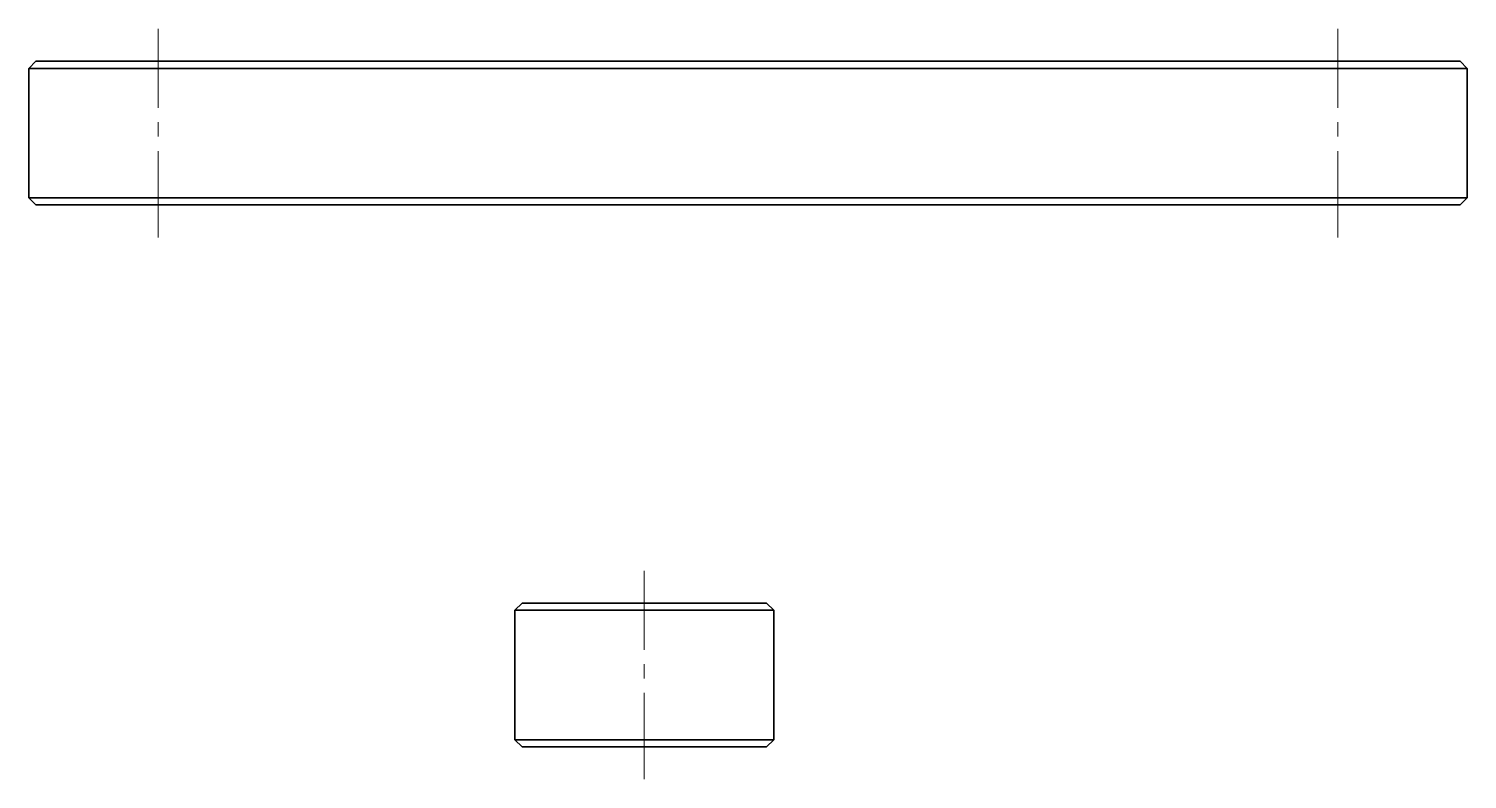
# Model space of a CAD drawing. Header units: millimetres. Extents: x -594 to 6367, y -2099 to 456.
# Drawn here: x 677.4 to 877.4, y -2099.2 to -1994.8 of the extents above; entities that cross this region are included whole.
import ezdxf

# ---------------------------------------------------------------- set-up
doc = ezdxf.new("R2010")
doc.units = ezdxf.units.MM
doc.set_wipeout_variables(frame=1)
doc.linetypes.add('点画线', pattern=[18, 12, -2, 2, -2])
doc.layers.add('中心线层', color=1, linetype='点画线', lineweight=18)
doc.layers.add('粗实线层', color=7, linetype='Continuous', lineweight=35)

# ---------------------------------------------------------------- blocks, each defined once
blk = doc.blocks.new('*X17')
at = {"layer": '中心线层'}
for p, q in [((18, -4.5), (18, 24.5)), ((182, -4.5), (182, 24.5))]:
    blk.add_line(p, q, dxfattribs=at)
at = {"layer": '粗实线层'}
for p, q in [((0, 19), (1, 20)), ((1, 20), (199, 20)), ((199, 20), (200, 19)), ((0, 1), (0, 19)), ((0, 19), (200, 19)), ((200, 1), (200, 19)), ((0, 1), (1, 0)), ((0, 1), (200, 1)), ((1, 0), (199, 0)), ((199, 0), (200, 1))]:
    blk.add_line(p, q, dxfattribs=at)
blk = doc.blocks.new('*X19')
at = {"layer": '中心线层', "linetype": '点画线', "lineweight": 18}
blk.add_line((0, -4.5), (0, 24.5), dxfattribs=at)
at = {"layer": '粗实线层'}
for p, q in [((-18, 19), (-17, 20)), ((-17, 20), (17, 20)), ((17, 20), (18, 19)), ((-18, 1), (-18, 19)), ((-18, 19), (18, 19)), ((18, 1), (18, 19)), ((-18, 1), (-17, 0)), ((-18, 1), (18, 1)), ((-17, 0), (17, 0)), ((17, 0), (18, 1))]:
    blk.add_line(p, q, dxfattribs=at)

msp = doc.modelspace()

# ---------------------------------------------------------------- wipeouts: each hides what was drawn before it
for points in [[(877.36, -2018.33), (877.36, -2007.53), (877.36, -2007.53), (877.36, -2000.33), (877.36, -2000.33), (876.36, -1999.33), (876.36, -1999.33), (859.36, -1999.33), (859.36, -1999.33), (695.36, -1999.33), (695.36, -1999.33), (678.36, -1999.33), (678.36, -1999.33), (677.36, -2000.33), (677.36, -2000.33), (677.36, -2007.53), (677.36, -2007.53), (677.36, -2018.33), (677.36, -2018.33), (678.36, -2019.33), (678.36, -2019.33), (695.36, -2019.33), (695.36, -2019.33), (859.36, -2019.33), (859.36, -2019.33), (876.36, -2019.33), (876.36, -2019.33)], [(780.94, -2093.68), (780.94, -2082.88), (780.94, -2082.88), (780.94, -2075.68), (780.94, -2075.68), (779.94, -2074.68), (779.94, -2074.68), (762.94, -2074.68), (762.94, -2074.68), (745.94, -2074.68), (745.94, -2074.68), (744.94, -2075.68), (744.94, -2075.68), (744.94, -2082.88), (744.94, -2082.88), (744.94, -2093.68), (744.94, -2093.68), (745.94, -2094.68), (745.94, -2094.68), (762.94, -2094.68), (762.94, -2094.68), (779.94, -2094.68), (779.94, -2094.68)]]:
    msp.add_wipeout(points).dxf.layer = '粗实线层'

# ---------------------------------------------------------------- next in the draw order: block references
at = {"layer": '粗实线层'}
for name, p in [('*X17', (677.36, -2019.33)), ('*X19', (762.94, -2094.68))]:
    msp.add_blockref(name, p, dxfattribs=at)

doc.saveas('drawing.dxf')
